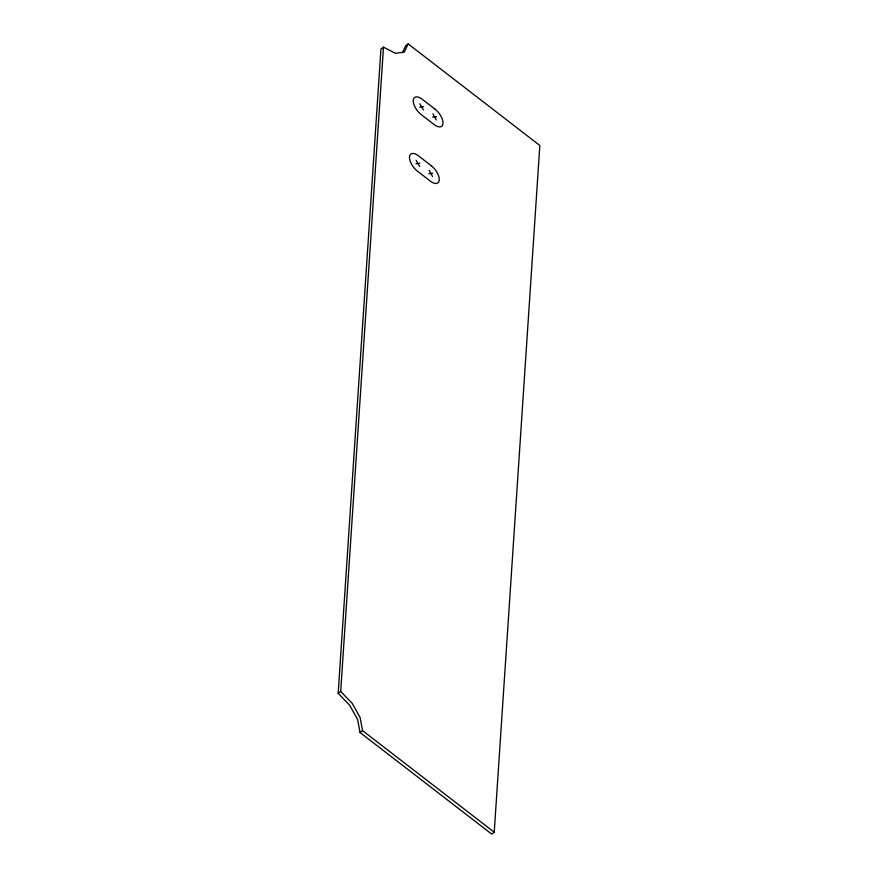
<?xml version="1.0" encoding="UTF-8"?>
<svg xmlns="http://www.w3.org/2000/svg" width="878" height="878" viewBox="0 0 878 878"><rect width="100%" height="100%" fill="white"/><g stroke="black" fill="none" stroke-linecap="round" stroke-linejoin="round"><path stroke-width="1.32" d="M338.162 693.335L380.953 49.047L383.488 47.149L395.309 53.295L404.352 52.098L408.171 43.9L539.838 145.485L494.226 832.201L491.702 834.1L360.035 732.515L357.62 719.499L349.609 705.155L338.162 693.335L340.686 691.447L383.488 47.149M402.365 52.823L405.647 45.799L408.171 43.9M360.035 732.515L362.559 730.617L360.145 717.611L352.144 703.267L340.686 691.447M419.728 107.149L423.602 106.633M432.656 117.125L436.542 116.62M415.963 163.725L419.849 163.209M428.903 173.701L432.777 173.196M362.559 730.617L494.226 832.201M432.876 113.8L436.322 119.946M419.947 103.813L423.383 109.969M429.122 170.365L432.558 176.522M416.194 160.389L419.629 166.546M435.104 109.212L422.175 99.236A11.776 5.751 53.2 0 0 413.264 100.41A11.776 5.751 53.2 0 0 421.155 114.557L434.094 124.533A11.776 5.751 53.2 0 0 443.006 123.359A11.776 5.751 53.2 0 0 435.104 109.212M431.35 165.788L418.422 155.812A11.776 5.751 53.2 0 0 409.499 156.986A11.776 5.751 53.2 0 0 417.401 171.133L430.33 181.109A11.776 5.751 53.2 0 0 439.252 179.935A11.776 5.751 53.2 0 0 431.35 165.788"/></g></svg>
